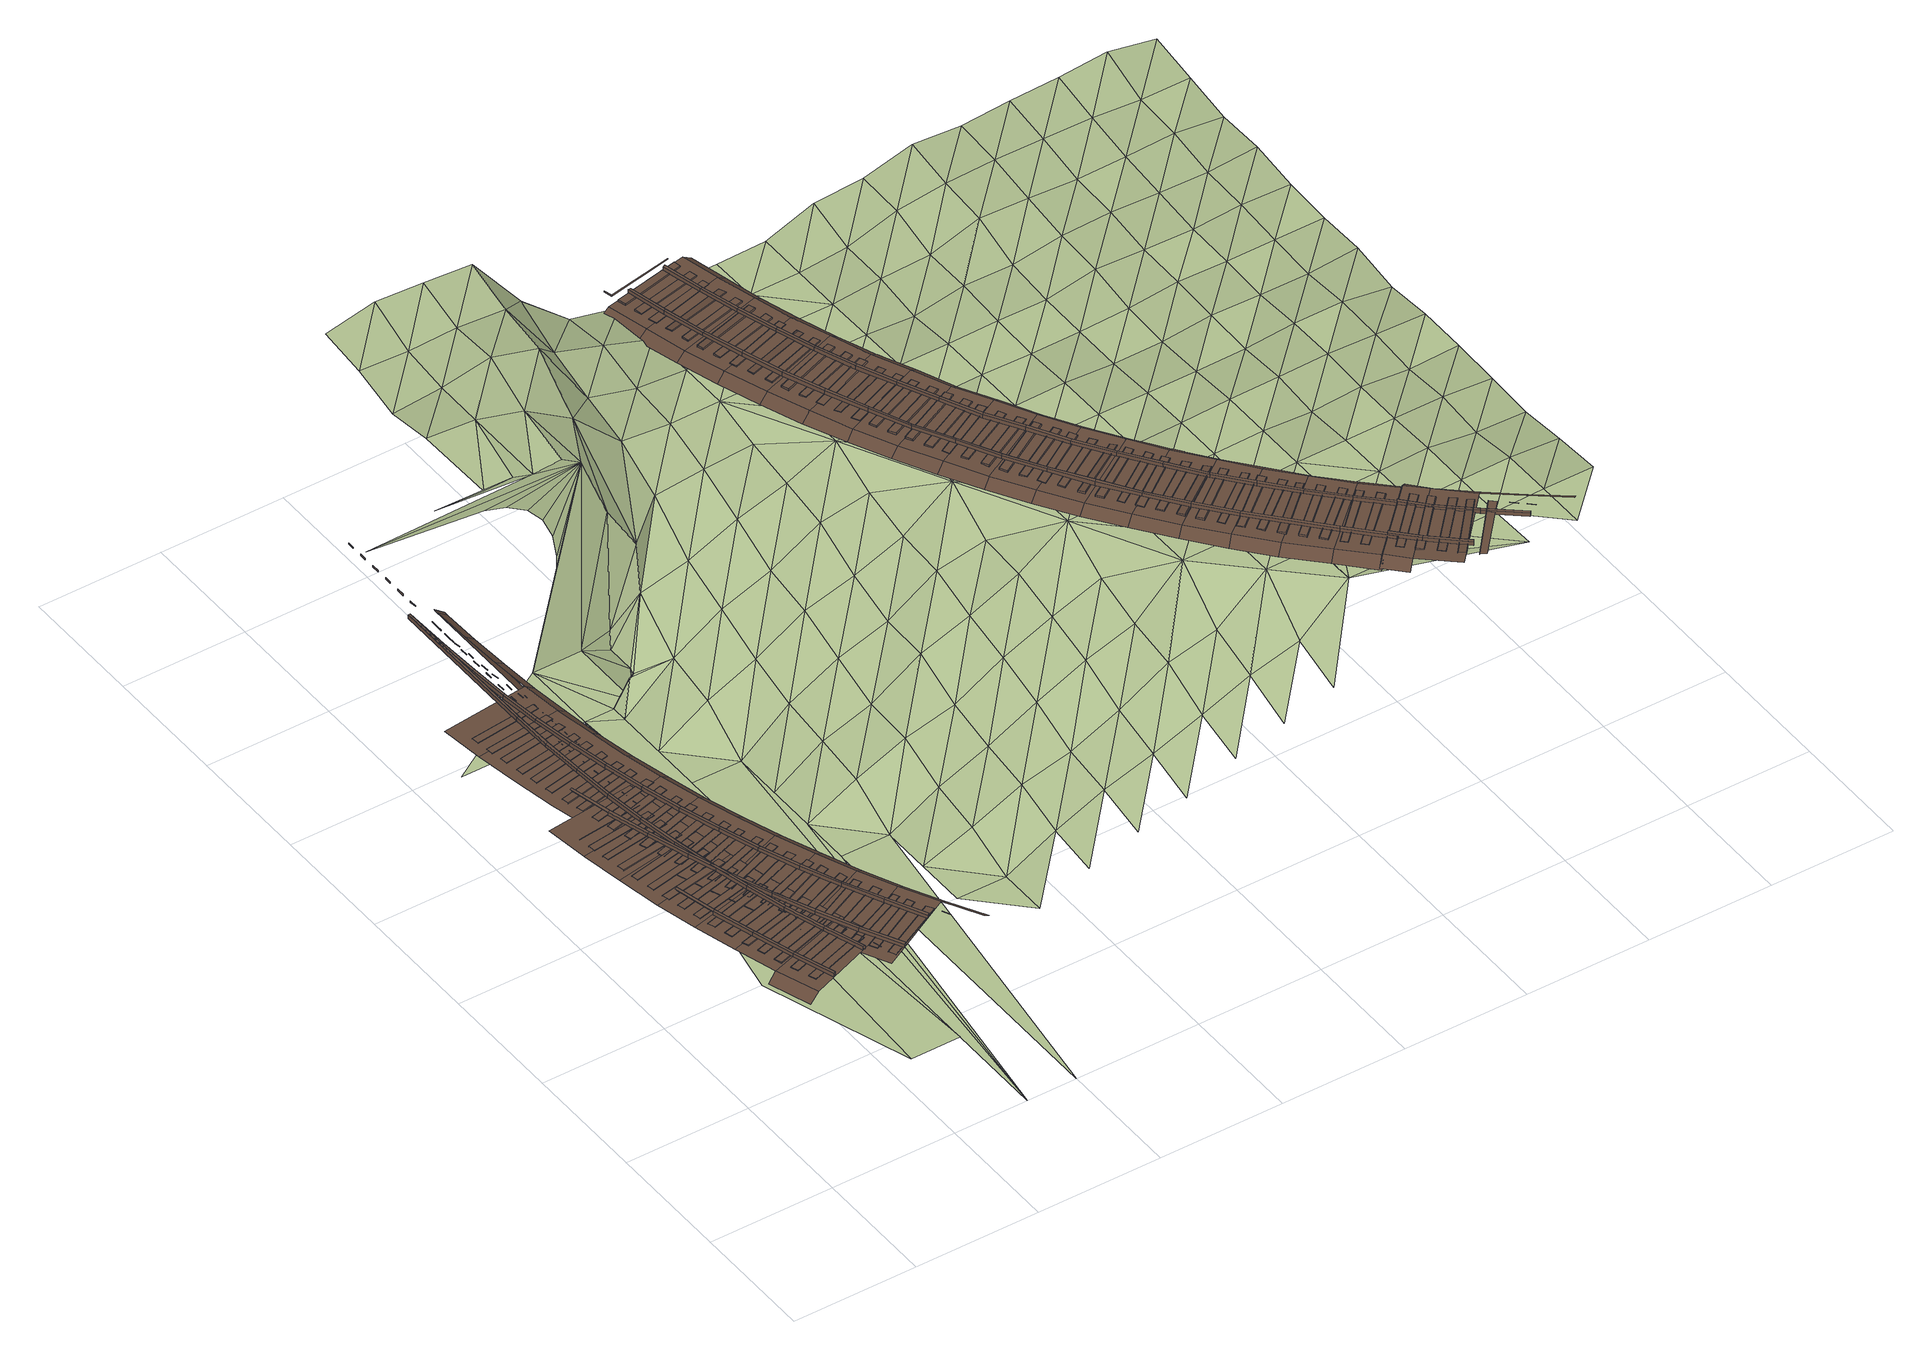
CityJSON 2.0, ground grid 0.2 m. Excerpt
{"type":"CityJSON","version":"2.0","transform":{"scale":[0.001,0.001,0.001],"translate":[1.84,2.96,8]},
"CityObjects":{
"railway1":{"type":"Railway","attributes":{"function":"1855"},"geometry":[{"type":"MultiSurface","lod":"3","boundaries":[[[0,1,2,3]],[[4,5,6,7]],[[8,9,10,11]],[[12,13,14,15]],[[16,17,18,19]],[[20,21,22,23]],[[24,25,26,27]],[[28,29,30,31]],[[32,33,29,28]],[[31,30,34,35]],[[36,28,31,37]],[[38,32,28,36]],[[37,31,35,39]],[[40,36,37,41]],[[42,38,36,40]],[[43,44,32,38]],[[41,37,39,45]],[[46,43,38,42]],[[47,48,49,50]],[[50,49,51,52]],[[53,8,11,54]],[[10,55,54,11]],[[56,57,0,58]],[[9,59,55,10]],[[60,4,7,61]],[[6,62,61,7]],[[5,63,62,6]],[[64,12,15,65]],[[14,66,65,15]],[[67,16,19,68]],[[13,69,66,14]],[[18,70,68,19]],[[71,20,23,72]],[[17,73,70,18]],[[74,75,57,56]],[[22,76,72,23]],[[21,77,76,22]],[[78,79,80,81]],[[82,83,81,80]],[[58,0,3,84]],[[85,86,83,82]],[[87,24,27,88]],[[26,89,88,27]],[[25,90,89,26]],[[91,92,93,94]],[[94,93,95,96]],[[97,98,96,95]],[[52,51,99,100]],[[101,102,75,74]],[[103,104,105,106]],[[106,105,107,108]],[[109,110,108,107]],[[111,112,113,114]],[[114,113,115,116]],[[117,118,116,115]],[[119,120,121,122]],[[122,121,123,124]],[[125,126,102,101]],[[127,128,124,123]],[[129,130,131,132]],[[132,131,133,134]],[[135,136,134,133]],[[100,99,137,138]],[[139,140,141,142]],[[142,141,143,144]],[[145,146,144,143]],[[147,148,149,150]],[[151,152,153,154]],[[155,156,157,158]],[[159,160,126,125]],[[161,162,163,164]],[[165,166,167,168]],[[169,170,171,172]],[[168,167,173,174]],[[175,176,177,178]],[[179,180,174,173]],[[181,182,183,184]],[[185,186,187,188]],[[188,187,189,190]],[[191,192,193,194]],[[195,196,190,189]],[[197,198,199,200]],[[201,202,203,204]],[[205,206,160,159]],[[207,208,209,210]],[[211,212,213,214]],[[215,216,217,218]],[[219,220,216,215]],[[218,217,221,222]],[[223,215,218,224]],[[225,219,215,223]],[[226,227,228,229]],[[224,218,222,230]],[[231,232,233,234]],[[235,236,232,231]],[[237,223,224,238]],[[239,240,220,219]],[[241,225,223,237]],[[234,233,242,243]],[[238,224,230,244]],[[245,231,234,246]],[[247,239,219,225]],[[248,235,231,245]],[[246,234,243,249]],[[250,251,252,253]],[[254,245,246,255]],[[256,247,225,241]],[[257,248,245,254]],[[258,259,235,248]],[[243,242,260,261]],[[255,246,249,262]],[[263,264,240,239]],[[249,243,261,265]],[[266,258,248,257]],[[267,268,269,270]],[[262,249,265,271]],[[272,273,247,256]],[[263,239,247,273,274,275]],[[261,260,276,277]],[[275,278,264,263]],[[279,280,281,282]],[[265,261,277,283]],[[271,265,283,284]],[[285,274,273,272]],[[59,53,54,55]],[[63,60,61,62]],[[69,64,65,66]],[[73,67,68,70]],[[77,71,72,76]],[[90,87,88,89]],[[86,78,81,83]],[[277,276,286,287]],[[288,289,290,291]],[[92,97,95,93]],[[283,277,287,292]],[[104,109,107,105]],[[293,294,278,275]],[[112,117,115,113]],[[284,283,292,295]],[[296,293,275,274]],[[297,296,274,285]],[[120,127,123,121]],[[130,135,133,131]],[[287,286,298,299]],[[140,145,143,141]],[[292,287,299,300]],[[152,301,302,153]],[[303,147,150,304]],[[149,305,304,150]],[[162,306,307,163]],[[153,302,308,154]],[[148,309,305,149]],[[295,292,300,310]],[[311,155,158,312]],[[313,151,154,308]],[[157,314,312,158]],[[156,315,314,157]],[[163,307,316,164]],[[317,318,294,293]],[[319,169,172,320]],[[321,322,47,50,323,324]],[[325,161,164,316]],[[326,327,322,321]],[[328,329,330,331]],[[171,332,320,172]],[[170,333,332,171]],[[331,330,334,335]],[[166,179,173,167]],[[336,337,335,334]],[[338,175,178,339]],[[340,317,293,296]],[[341,342,343,344]],[[344,343,345,346]],[[347,348,346,345]],[[177,349,339,178]],[[176,350,349,177]],[[351,181,184,352]],[[353,354,355,356]],[[183,357,352,184]],[[358,340,296,297]],[[356,355,359,360]],[[182,361,357,183]],[[186,195,189,187]],[[362,191,194,363]],[[364,365,360,359]],[[366,367,368,369]],[[323,50,52,370]],[[193,371,363,194]],[[369,368,372,373]],[[192,374,371,193]],[[375,376,373,372]],[[377,378,379,380]],[[381,56,58,382]],[[383,197,200,384]],[[199,385,384,200]],[[380,379,386,387]],[[198,388,385,199]],[[389,74,56,381]],[[202,390,391,203]],[[392,393,387,386]],[[382,58,84,394]],[[395,207,210,396]],[[209,397,396,210]],[[398,399,400,401,327,326,402,403]],[[404,405,406,407]],[[208,408,397,209]],[[370,52,100,409]],[[410,101,74,389]],[[407,406,411,412]],[[413,414,412,411]],[[415,211,214,416]],[[417,418,419,420]],[[421,422,423,424]],[[213,425,416,214]],[[424,423,426,427]],[[212,428,425,213]],[[429,430,318,317]],[[431,432,427,426]],[[433,226,229,434]],[[435,429,317,340]],[[228,436,434,229]],[[437,125,101,410]],[[438,439,440,441]],[[227,442,436,228]],[[441,440,443,444]],[[445,446,447,448]],[[449,450,444,443]],[[451,435,340,358]],[[409,100,138,452]],[[453,454,455,456]],[[457,250,253,458]],[[456,455,459,460]],[[252,461,458,253]],[[462,463,460,459]],[[251,464,461,252]],[[465,267,270,466]],[[467,468,469,470]],[[471,159,125,437]],[[269,472,466,270]],[[473,474,475,476]],[[268,477,472,269]],[[476,475,478,479]],[[480,481,479,478]],[[482,483,399,398]],[[484,279,282,485]],[[486,487,488,489]],[[281,490,485,282]],[[452,138,491,492]],[[280,493,490,281]],[[494,495,430,429]],[[496,497,498,499]],[[500,501,497,496]],[[502,494,429,435]],[[499,498,503,504]],[[505,496,499,506]],[[507,508,509,510]],[[511,205,159,471]],[[512,500,496,505]],[[513,502,435,451]],[[506,499,504,514]],[[515,516,510,509]],[[517,518,519,520]],[[521,505,506,522]],[[523,524,501,500]],[[504,503,525,526]],[[527,512,505,521]],[[528,529,516,515]],[[522,506,514,530]],[[531,523,500,512]],[[514,504,526,532]],[[533,531,512,527]],[[530,514,532,534]],[[535,536,537,538]],[[539,540,524,523]],[[526,525,541,542]],[[543,539,523,531]],[[532,526,542,544]],[[545,543,531,533]],[[534,532,544,546]],[[547,548,205,511]],[[549,550,540,539]],[[551,552,553,554]],[[555,549,539,543]],[[542,541,556,557]],[[558,555,543,545]],[[301,313,308,302]],[[315,311,312,314]],[[309,303,304,305]],[[306,325,316,307]],[[544,542,557,559]],[[333,319,320,332]],[[546,544,559,560]],[[329,336,334,330]],[[342,347,345,343]],[[350,338,339,349]],[[354,364,359,355]],[[361,351,352,357]],[[561,562,563,564]],[[565,566,550,549]],[[374,362,363,371]],[[367,375,372,368]],[[567,565,549,555]],[[568,569,548,547]],[[378,392,386,379]],[[388,383,384,385]],[[557,556,570,571]],[[572,567,555,558]],[[408,395,396,397]],[[559,557,571,573]],[[574,575,576,577]],[[405,413,411,406]],[[560,559,573,578]],[[428,415,416,425]],[[422,431,426,423]],[[442,433,434,436]],[[579,580,566,565]],[[439,449,443,440]],[[581,579,565,567]],[[582,583,584,585]],[[454,462,459,455]],[[464,457,458,461]],[[586,581,567,572]],[[587,588,495,494]],[[589,590,569,568]],[[591,587,494,502]],[[477,465,466,472]],[[592,321,324,593]],[[474,480,478,475]],[[594,326,321,592]],[[595,591,502,513]],[[593,324,323,596]],[[597,598,599,600]],[[493,484,485,490]],[[601,402,326,594]],[[602,603,604,605]],[[596,323,370,606]],[[607,608,580,579]],[[609,607,579,581]],[[529,507,510,516]],[[610,611,612,613]],[[614,403,402,601]],[[615,609,581,586]],[[616,617,618,619]],[[606,370,409,620]],[[621,622,623,624]],[[625,626,627,628]],[[629,398,403,614]],[[620,409,452,630]],[[631,632,633,634]],[[635,636,637,638]],[[587,588,608,607]],[[591,587,607,609]],[[639,482,398,629]],[[640,641,642,643]],[[644,645,646,647]],[[595,591,609,615]],[[630,452,492,648]],[[649,650,651,652]],[[653,654,655,656]],[[657,658,482,639]],[[659,660,661,662]],[[663,664,590,589]],[[648,492,665,666]],[[667,668,669,670]],[[668,671,672,669]],[[673,674,658,657]],[[675,676,674,673]]]}]},
"terrain1":{"type":"TINRelief","geometry":[{"type":"CompositeSurface","lod":"3","boundaries":[[[677,678,679]],[[677,679,680]],[[681,682,683]],[[684,682,685]],[[686,680,684]],[[687,688,677]],[[689,690,691]],[[692,693,694]],[[677,680,686]],[[681,685,682]],[[695,683,696]],[[691,697,689]],[[692,697,693]],[[698,694,699]],[[700,701,698]],[[699,694,693]],[[700,698,699]],[[686,684,702]],[[703,704,701]],[[705,691,690]],[[697,699,693]],[[685,702,684]],[[687,677,706]],[[706,677,686]],[[695,681,683]],[[700,703,701]],[[707,708,704]],[[709,691,705]],[[685,681,710]],[[706,686,711]],[[712,687,706]],[[713,686,702]],[[699,697,714]],[[715,702,685]],[[707,704,703]],[[716,717,718]],[[719,710,681]],[[720,691,709]],[[721,706,711]],[[695,722,681]],[[706,721,712]],[[723,700,699]],[[716,718,724]],[[687,691,725]],[[713,702,715]],[[713,711,686]],[[712,726,687]],[[714,697,727]],[[697,691,727]],[[728,691,720]],[[729,712,721]],[[719,681,722]],[[730,691,728]],[[731,685,710]],[[691,687,726]],[[725,691,730]],[[711,713,721]],[[712,729,726]],[[723,699,714]],[[732,695,717]],[[726,729,733]],[[734,703,700]],[[735,717,716]],[[736,729,721]],[[726,733,737]],[[726,737,738]],[[691,714,727]],[[736,733,729]],[[731,710,719]],[[726,738,691]],[[736,737,733]],[[739,715,685]],[[738,737,740]],[[721,713,736]],[[732,717,735]],[[734,700,723]],[[741,722,695]],[[742,707,703]],[[737,736,740]],[[743,716,724]],[[739,685,731]],[[738,744,691]],[[745,713,715]],[[741,695,732]],[[714,691,744]],[[734,742,703]],[[746,719,722]],[[744,738,740]],[[747,735,716]],[[748,723,714]],[[745,715,739]],[[749,736,713]],[[741,746,722]],[[750,731,719]],[[747,716,743]],[[748,714,744]],[[751,732,735]],[[752,734,723]],[[740,736,753]],[[749,713,745]],[[750,719,746]],[[754,739,731]],[[751,735,747]],[[752,723,748]],[[755,741,732]],[[756,742,734]],[[757,744,740]],[[749,753,736]],[[758,743,759]],[[754,731,750]],[[760,745,739]],[[755,732,751]],[[756,734,752]],[[757,740,753]],[[761,746,741]],[[762,748,744]],[[763,747,743]],[[760,739,754]],[[764,749,745]],[[761,741,755]],[[765,750,746]],[[762,744,757]],[[758,763,743]],[[752,748,766]],[[767,751,747]],[[764,745,760]],[[768,753,749]],[[761,765,746]],[[769,754,750]],[[766,748,762]],[[767,747,763]],[[770,756,752]],[[771,755,751]],[[768,749,764]],[[772,757,753]],[[773,758,774]],[[769,750,765]],[[775,760,754]],[[770,752,766]],[[771,751,767]],[[776,761,755]],[[768,772,753]],[[777,762,757]],[[778,763,758]],[[775,754,769]],[[779,764,760]],[[776,755,771]],[[780,765,761]],[[777,757,772]],[[773,778,758]],[[781,766,762]],[[782,767,763]],[[779,760,775]],[[783,768,764]],[[780,761,776]],[[784,769,765]],[[781,762,777]],[[782,763,778]],[[785,770,766]],[[786,771,767]],[[783,764,779]],[[787,772,768]],[[788,773,789]],[[780,784,765]],[[790,775,769]],[[785,766,781]],[[782,786,767]],[[770,785,791]],[[792,776,771]],[[787,768,783]],[[793,777,772]],[[794,778,773]],[[790,769,784]],[[795,779,775]],[[792,771,786]],[[796,780,776]],[[787,793,772]],[[788,794,773]],[[797,781,777]],[[795,783,779]],[[798,782,778]],[[795,775,790]],[[796,776,792]],[[799,784,780]],[[795,787,783]],[[797,777,793]],[[798,778,794]],[[800,785,781]],[[801,786,782]],[[788,802,803]],[[799,790,784]],[[796,799,780]],[[800,781,797]],[[801,782,798]],[[804,787,795]],[[799,795,790]],[[805,792,786]],[[806,794,788]],[[807,793,787]],[[808,787,804]],[[805,796,792]],[[801,805,786]],[[806,788,803]],[[809,795,799]],[[807,787,808]],[[810,798,794]],[[799,796,805]],[[811,804,795]],[[812,797,793]],[[811,795,809]],[[810,801,798]],[[806,810,794]],[[807,812,793]],[[813,808,804]],[[814,800,797]],[[815,799,805]],[[816,803,817]],[[805,801,810]],[[804,811,813]],[[818,809,799]],[[819,799,815]],[[814,797,812]],[[820,806,803]],[[821,807,808]],[[822,805,810]],[[819,818,799]],[[808,813,823]],[[824,811,809]],[[820,810,806]],[[825,815,805]],[[826,805,822]],[[820,803,816]],[[823,821,808]],[[827,812,807]],[[818,824,809]],[[828,813,811]],[[826,825,805]],[[829,819,815]],[[827,814,812]],[[827,807,821]],[[830,822,810]],[[831,810,820]],[[828,811,824]],[[832,816,833]],[[834,823,813]],[[829,815,825]],[[830,826,822]],[[819,835,818]],[[831,830,810]],[[832,820,816]],[[828,834,813]],[[836,814,827]],[[821,823,837]],[[835,819,829]],[[824,818,838]],[[839,825,826]],[[837,827,821]],[[826,830,840]],[[837,823,834]],[[841,831,820]],[[835,838,818]],[[832,842,820]],[[843,828,824]],[[839,826,840]],[[844,829,825]],[[841,820,842]],[[845,830,831]],[[846,836,827]],[[843,824,838]],[[837,847,827]],[[848,834,828]],[[839,844,825]],[[832,841,842]],[[849,835,829]],[[845,831,841]],[[846,827,847]],[[850,840,830]],[[843,848,828]],[[851,837,834]],[[849,829,844]],[[852,838,835]],[[845,850,830]],[[853,839,840]],[[841,832,854]],[[851,834,848]],[[855,847,837]],[[852,835,849]],[[854,832,856]],[[857,843,838]],[[853,840,850]],[[858,844,839]],[[855,837,851]],[[859,846,847]],[[860,845,841]],[[852,857,838]],[[861,848,843]],[[862,856,832]],[[858,839,853]],[[854,856,863]],[[864,849,844]],[[855,859,847]],[[860,841,854]],[[865,850,845]],[[861,843,857]],[[866,851,848]],[[863,856,867]],[[858,864,844]],[[868,852,849]],[[865,845,860]],[[869,853,850]],[[861,866,848]],[[867,856,870]],[[871,855,851]],[[872,854,863]],[[868,849,864]],[[856,862,870]],[[873,857,852]],[[865,869,850]],[[874,858,853]],[[872,860,854]],[[871,851,866]],[[872,863,867]],[[875,859,855]],[[873,852,868]],[[876,861,857]],[[874,853,869]],[[877,864,858]],[[875,855,871]],[[878,865,860]],[[860,872,879]],[[873,876,857]],[[880,867,870]],[[881,866,861]],[[882,870,862]],[[877,858,874]],[[883,868,864]],[[878,860,879]],[[884,869,865]],[[882,880,870]],[[881,861,876]],[[885,872,867]],[[886,871,866]],[[877,883,864]],[[887,873,868]],[[884,865,878]],[[888,874,869]],[[885,867,880]],[[881,886,866]],[[889,875,871]],[[890,879,872]],[[887,868,883]],[[891,876,873]],[[884,888,869]],[[892,877,874]],[[890,872,885]],[[889,871,886]],[[893,878,879]],[[891,873,887]],[[894,880,882]],[[895,881,876]],[[882,896,897]],[[892,874,888]],[[898,883,877]],[[890,893,879]],[[899,884,878]],[[894,882,897]],[[891,895,876]],[[900,885,880]],[[901,886,881]],[[898,877,892]],[[902,887,883]],[[899,878,893]],[[903,888,884]],[[894,900,880]],[[901,881,895]],[[904,890,885]],[[905,889,886]],[[898,902,883]],[[906,897,896]],[[907,891,887]],[[903,884,899]],[[908,892,888]],[[904,885,900]],[[901,905,886]],[[909,893,890]],[[907,887,902]],[[910,894,897]],[[911,895,891]],[[903,908,888]],[[912,898,892]],[[909,890,904]],[[913,899,893]],[[910,897,906]],[[907,911,891]],[[914,900,894]],[[915,901,895]],[[912,892,908]],[[916,902,898]],[[909,913,893]],[[917,903,899]],[[914,894,910]],[[911,915,895]],[[918,904,900]],[[919,905,901]],[[916,898,912]],[[920,907,902]],[[917,899,913]],[[921,908,903]],[[914,918,900]],[[919,901,915]],[[922,909,904]],[[916,920,902]],[[911,907,923]],[[921,903,917]],[[924,912,908]],[[922,904,918]],[[925,913,909]],[[923,907,920]],[[926,915,911]],[[921,924,908]],[[927,916,912]],[[925,909,922]],[[928,917,913]],[[923,926,911]],[[929,919,915]],[[927,912,924]],[[930,920,916]],[[925,928,913]],[[931,921,917]],[[929,915,926]],[[930,916,927]],[[932,923,920]],[[931,917,928]],[[933,924,921]],[[930,932,920]],[[934,926,923]],[[933,921,931]],[[935,927,924]],[[934,923,932]],[[936,929,926]],[[933,935,924]],[[937,930,927]],[[934,936,926]],[[937,927,935]],[[938,932,930]],[[938,930,937]],[[939,934,932]],[[938,939,932]],[[940,936,934]],[[940,934,939]]]}]},
"railway2":{"type":"Railway","attributes":{"function":"1855"},"geometry":[{"type":"MultiSurface","lod":"3","boundaries":[[[941,942,943,944]],[[945,946,947,948]],[[949,950,951,952]],[[953,954,955,956]],[[957,958,959,960]],[[961,962,963,964]]]}]},
"railway3":{"type":"Railway","attributes":{"function":"1855"},"geometry":[{"type":"MultiSurface","lod":"3","boundaries":[[[965,966,967,968]],[[969,970,966,965]],[[968,967,971,972]],[[973,974,970,969]],[[972,971,975,976]],[[977,978,974,973]],[[979,980,978,977]],[[981,982,983,984]],[[985,986,987,988]],[[989,990,991,992]],[[993,994,995,996]],[[997,998,980,979]],[[999,1000,1001,1002]],[[1003,1004,1005,1006]],[[1007,1008,1009,1010]],[[1011,1012,1013,1014]],[[1015,1016,1017,1018]],[[1019,1020,1021,1022]],[[1023,1024,1025,1026]],[[1027,1028,1029,1030]],[[1031,1032,1033,1034]],[[1035,1036,1037,1038]],[[1039,1040,1041,1042]],[[1043,1044,1045,1046]],[[1047,1048,998,997]],[[1049,1050,1051,1052]],[[1053,1054,1055,1056]],[[1057,1058,1054,1053]],[[1059,1060,1061,1062]],[[1056,1055,1063,1064]],[[1054,1065,1066,1055]],[[1058,1067,1065,1054]],[[1068,1069,1058,1057]],[[1055,1066,1070,1063]],[[1065,1071,1072,1066]],[[1073,1074,1075,1076]],[[1067,1077,1071,1065]],[[1069,1078,1067,1058]],[[1066,1072,1079,1070]],[[1064,1063,1080,1081]],[[1078,1082,1077,1067]],[[1063,1070,1083,1080]],[[1084,1085,1086,1087]],[[1088,1089,1069,1068]],[[1090,1091,1048,1047]],[[1070,1079,1092,1083]],[[1089,1093,1078,1069]],[[1093,1094,1082,1078]],[[1095,1096,1097,1098]],[[1099,1100,1089,1088]],[[1100,1101,1093,1089]],[[1102,1103,1104,1105]],[[1101,1106,1094,1093]],[[1107,1108,1109,1110]],[[1111,1112,1100,1099]],[[1113,1114,1091,1090]],[[1112,1115,1101,1100]],[[1115,1116,1106,1101]],[[1117,1118,1119,1120]],[[1121,981,984,1122]],[[1122,984,983,1123]],[[986,1124,1125,987]],[[982,1126,1123,983]],[[966,1127,1128,967]],[[1129,988,987,1125]],[[1130,985,988,1129]],[[990,1131,1132,991]],[[970,1133,1127,966]],[[994,1134,1135,995]],[[1136,992,991,1132]],[[1137,989,992,1136]],[[1138,996,995,1135]],[[1139,993,996,1138]],[[1000,1140,1141,1001]],[[1142,1003,1006,1143]],[[1143,1006,1005,1144]],[[1145,1002,1001,1141]],[[1004,1146,1144,1005]],[[1147,999,1002,1145]],[[1148,1149,1150,1151]],[[1152,1007,1010,1153]],[[967,1128,1154,971]],[[1153,1010,1009,1155]],[[1008,1156,1155,1009]],[[1012,1157,1158,1013]],[[1159,1160,1112,1111]],[[1161,1014,1013,1158]],[[1162,1011,1014,1161]],[[974,1163,1133,970]],[[1016,1164,1165,1017]],[[1166,1018,1017,1165]],[[1167,1015,1018,1166]],[[1168,1019,1022,1169]],[[1169,1022,1021,1170]],[[1020,1171,1170,1021]],[[1160,1172,1115,1112]],[[1173,1023,1026,1174]],[[1174,1026,1025,1175]],[[1028,1176,1177,1029]],[[1172,1178,1116,1115]],[[1024,1179,1175,1025]],[[1180,1030,1029,1177]],[[971,1154,1181,975]],[[1182,1027,1030,1180]],[[1183,1184,1185,1186]],[[1187,1035,1038,1188]],[[978,1189,1163,974]],[[1032,1190,1191,1033]],[[1188,1038,1037,1192]],[[1193,1034,1033,1191]],[[1194,1031,1034,1193]],[[1036,1195,1192,1037]],[[1196,1039,1042,1197]],[[1197,1042,1041,1198]],[[1044,1199,1200,1045]],[[1201,1202,1114,1113]],[[1040,1203,1198,1041]],[[1204,1049,1052,1205]],[[1205,1052,1051,1206]],[[1050,1207,1206,1051]],[[980,1208,1189,978]],[[1209,1210,1211,1212]],[[1213,1059,1062,1214]],[[1215,1216,1160,1159]],[[1214,1062,1061,1217]],[[1060,1218,1217,1061]],[[1216,1219,1172,1160]],[[1220,1073,1076,1221]],[[1219,1222,1178,1172]],[[1221,1076,1075,1223]],[[1224,1225,1226,1227]],[[1074,1228,1223,1075]],[[1229,1084,1087,1230]],[[998,1231,1208,980]],[[1230,1087,1086,1232]],[[1085,1233,1232,1086]],[[1234,1095,1098,1235]],[[1235,1098,1097,1236]],[[1237,1238,1239,1240]],[[1096,1241,1236,1097]],[[1242,1243,1244,1245]],[[1245,1244,1246,1247]],[[1248,1249,1202,1201]],[[1247,1246,1250,1251]],[[1252,1102,1105,1253]],[[1243,1254,1255,1244]],[[1244,1255,1256,1246]],[[1257,1258,1216,1215]],[[1259,1260,1243,1242]],[[1253,1105,1104,1261]],[[1246,1256,1262,1250]],[[1254,1263,1264,1255]],[[1103,1265,1261,1104]],[[1258,1266,1219,1216]],[[1255,1264,1267,1256]],[[1260,1268,1254,1243]],[[1048,1269,1231,998]],[[1256,1267,1270,1262]],[[1251,1250,1271,1272]],[[1266,1273,1222,1219]],[[1268,1274,1263,1254]],[[1275,1276,1277,1278]],[[1279,1107,1110,1280]],[[1250,1262,1281,1271]],[[1282,1283,1260,1259]],[[1280,1110,1109,1284]],[[1262,1270,1285,1281]],[[1283,1286,1268,1260]],[[1108,1287,1284,1109]],[[1286,1288,1274,1268]],[[1289,1117,1120,1290]],[[1290,1120,1119,1291]],[[1292,1293,1294,1295]],[[1118,1296,1291,1119]],[[1297,1298,1283,1282]],[[1298,1299,1286,1283]],[[1299,1300,1288,1286]],[[1091,1301,1269,1048]],[[1302,1148,1151,1303]],[[1304,1305,1258,1257]],[[1126,1121,1122,1123]],[[1124,1130,1129,1125]],[[1303,1151,1150,1306]],[[1134,1139,1138,1135]],[[1131,1137,1136,1132]],[[1146,1142,1143,1144]],[[1149,1307,1306,1150]],[[1140,1147,1145,1141]],[[1305,1308,1266,1258]],[[1156,1152,1153,1155]],[[1157,1162,1161,1158]],[[1309,1310,1311,1312]],[[1164,1167,1166,1165]],[[1313,1314,1298,1297]],[[1308,1315,1273,1266]],[[1171,1168,1169,1170]],[[1316,1317,1249,1248]],[[1318,1183,1186,1319]],[[1319,1186,1185,1320]],[[1179,1173,1174,1175]],[[1314,1321,1299,1298]],[[1176,1182,1180,1177]],[[1184,1322,1320,1185]],[[1321,1323,1300,1299]],[[1195,1187,1188,1192]],[[1190,1194,1193,1191]],[[1203,1196,1197,1198]],[[1324,1209,1212,1325]],[[1325,1212,1211,1326]],[[1327,1328,1329,1330]],[[1207,1204,1205,1206]],[[1114,1331,1301,1091]],[[1210,1332,1326,1211]],[[1333,1334,1314,1313]],[[1334,1335,1321,1314]],[[1218,1213,1214,1217]],[[1336,1224,1227,1337]],[[1335,1338,1323,1321]],[[1228,1220,1221,1223]],[[1337,1227,1226,1339]],[[1340,1341,1305,1304]],[[1225,1342,1339,1226]],[[1343,1344,1345,1346]],[[1341,1347,1308,1305]],[[1233,1229,1230,1232]],[[1347,1348,1315,1308]],[[1127,1349,1350,1128]],[[1133,1351,1349,1127]],[[1352,1237,1240,1353]],[[1353,1240,1239,1354]],[[1128,1350,1355,1154]],[[1241,1234,1235,1236]],[[1163,1356,1351,1133]],[[1357,1358,1334,1333]],[[1238,1359,1354,1239]],[[1316,1360,1361,1317]],[[1358,1362,1335,1334]],[[1154,1355,1363,1181]],[[1364,1365,1366,1367]],[[1202,1368,1331,1114]],[[1189,1369,1356,1163]],[[1265,1252,1253,1261]],[[1362,1370,1338,1335]],[[1371,1275,1278,1372]],[[1372,1278,1277,1373]],[[1276,1374,1373,1277]],[[1287,1279,1280,1284]],[[1208,1375,1369,1189]],[[1376,1292,1295,1377]],[[1378,1379,1380,1381]],[[1377,1295,1294,1382]],[[1383,1384,1341,1340]],[[1296,1289,1290,1291]],[[1293,1385,1382,1294]],[[1386,1387,1358,1357]],[[1384,1388,1347,1341]],[[1387,1389,1362,1358]],[[1388,1390,1348,1347]],[[1231,1391,1375,1208]],[[1389,1392,1370,1362]],[[1393,1309,1312,1394]],[[1307,1302,1303,1306]],[[1394,1312,1311,1395]],[[1396,1397,1398,1399]],[[1249,1400,1368,1202]],[[1310,1401,1395,1311]],[[1322,1318,1319,1320]],[[1360,1402,1403,1361]],[[1269,1404,1391,1231]],[[1405,1327,1330,1406]],[[1406,1330,1329,1407]],[[1332,1324,1325,1326]],[[1408,1409,1387,1386]],[[1328,1410,1407,1329]],[[1411,1412,1413,1414]],[[1409,1415,1389,1387]],[[1415,1416,1392,1389]],[[1417,1343,1346,1418]],[[1342,1336,1337,1339]],[[1418,1346,1345,1419]],[[1301,1420,1404,1269]],[[1344,1421,1419,1345]],[[1317,1422,1400,1249]],[[1423,1424,1425,1426]],[[1359,1352,1353,1354]],[[1427,1364,1367,1428]],[[1428,1367,1366,1429]],[[1365,1430,1429,1366]],[[1431,1432,1384,1383]],[[1433,1434,1409,1408]],[[1374,1371,1372,1373]],[[1434,1435,1415,1409]],[[1432,1436,1388,1384]],[[1435,1437,1416,1415]],[[1436,1438,1390,1388]],[[1439,1378,1381,1440]],[[1441,1442,1443,1444]],[[1403,1402,1445,1446]],[[1331,1447,1420,1301]],[[1440,1381,1380,1448]],[[1449,1422,1317,1361]],[[1385,1376,1377,1382]],[[1379,1450,1448,1380]],[[1451,1396,1399,1452]],[[1453,1454,1455,1456]],[[1452,1399,1398,1457]],[[1401,1393,1394,1395]],[[1397,1458,1457,1398]],[[1459,1460,1434,1433]],[[1368,1461,1447,1331]],[[1460,1462,1435,1434]],[[1463,1411,1414,1464]],[[1462,1465,1437,1435]],[[1410,1405,1406,1407]],[[1464,1414,1413,1466]],[[1467,1468,1469,1470]],[[1471,1472,1473,1474]],[[1412,1475,1466,1413]],[[1421,1417,1418,1419]],[[1476,1423,1426,1477]],[[1477,1426,1425,1478]],[[1400,1479,1461,1368]],[[1424,1480,1478,1425]],[[1361,1403,1481,1449]],[[1482,1483,1432,1431]],[[1430,1427,1428,1429]],[[1483,1484,1436,1432]],[[1485,1486,1460,1459]],[[1484,1487,1438,1436]],[[1486,1488,1462,1460]],[[1489,1441,1444,1490]],[[1488,1491,1465,1462]],[[1492,1493,1494,1495]],[[1490,1444,1443,1496]],[[1442,1497,1496,1443]],[[1450,1439,1440,1448]],[[1498,1453,1456,1499]],[[1499,1456,1455,1500]],[[1501,1502,1503,1504]],[[1422,1505,1479,1400]],[[1454,1506,1500,1455]],[[1458,1451,1452,1457]],[[1507,1508,1509,1510]],[[1508,1511,1512,1509]],[[1511,1513,1514,1512]],[[1515,1471,1474,1516]],[[1517,1518,1486,1485]],[[1481,1403,1446,1519]],[[1475,1463,1464,1466]],[[1518,1520,1488,1486]],[[1516,1474,1473,1521]],[[1520,1522,1491,1488]],[[1472,1523,1521,1473]],[[1524,1525,1526,1527]],[[1528,1529,1470,1469]],[[1480,1476,1477,1478]],[[1449,1530,1505,1422]],[[1531,1519,1446,1445]],[[1532,1492,1495,1533]],[[1534,1535,1508,1507]],[[1468,1536,1528,1469]],[[1533,1495,1494,1537]],[[1535,1538,1511,1508]],[[1539,1534,1507,1513]],[[1497,1489,1490,1496]],[[1493,1540,1537,1494]],[[1538,1539,1513,1511]],[[1541,1542,1518,1517]],[[1542,1543,1520,1518]],[[1544,1501,1504,1545]],[[1543,1546,1522,1520]],[[1545,1504,1503,1547]],[[1506,1498,1499,1500]],[[1502,1548,1547,1503]],[[1449,1481,1549,1530]],[[1550,1524,1527,1551]],[[1523,1515,1516,1521]],[[1552,1553,1536,1468]],[[1551,1527,1526,1554]],[[1555,1556,1557,1558]],[[1525,1559,1554,1526]],[[1556,1560,1561,1557]],[[1560,1562,1563,1561]],[[1564,1565,1566,1567]],[[1567,1566,1568,1569]],[[1570,1571,1569,1568]],[[1540,1532,1533,1537]],[[1549,1481,1519,1531]],[[1572,1573,1574,1575]],[[1575,1574,1576,1577]],[[1578,1579,1556,1555]],[[1548,1544,1545,1547]],[[1579,1580,1560,1556]],[[1581,1578,1555,1562]],[[1580,1581,1562,1560]],[[1536,1582,1529,1528]],[[1559,1550,1551,1554]],[[1571,1564,1567,1569]],[[1583,1584,1579,1578]],[[1584,1585,1580,1579]],[[1586,1583,1578,1581]],[[1553,1587,1582,1536]],[[1585,1586,1581,1580]],[[1588,1572,1575,1577]],[[1589,1590,1591,1592]],[[1593,1594,1587,1553]],[[1595,1596,1597,1598]],[[1599,1600,1594,1593]]]}]}
},
"vertices":[
[184,402,12],[169,397,0],[192,330,0],[208,335,12],[196,423,12],[200,411,12],[200,411,13],[196,423,13],[180,476,12],[184,466,12],[184,466,13],[180,476,13],[188,451,12],[192,440,12],[192,440,13],[188,451,13],[172,506,12],[176,494,12],[176,494,13],[172,506,13],[205,397,12],[209,385,12],[209,385,13],[205,397,13],[215,369,12],[219,357,12],[219,357,13],[215,369,13],[199,479,19],[199,479,13],[219,413,13],[219,413,19],[180,545,19],[180,545,13],[241,347,13],[241,347,19],[203,480,19],[223,414,19],[184,547,19],[245,349,19],[203,480,13],[223,414,13],[184,547,13],[168,615,19],[164,613,19],[245,349,13],[168,615,13],[184,652,12],[169,647,0],[192,580,0],[208,585,12],[217,512,0],[233,519,12],[285,504,12],[285,504,13],[288,494,13],[302,508,12],[164,470,12],[321,447,12],[288,494,12],[301,454,12],[301,454,13],[304,443,13],[304,443,12],[292,483,12],[292,483,13],[296,471,13],[277,534,12],[277,534,13],[296,471,12],[281,522,13],[308,432,12],[308,432,13],[281,522,12],[285,573,12],[146,538,12],[312,419,13],[312,419,12],[269,563,12],[164,535,12],[164,535,13],[269,563,13],[168,523,13],[273,551,13],[342,385,12],[168,523,12],[273,551,12],[317,403,12],[317,403,13],[321,391,13],[321,391,12],[161,549,12],[267,573,12],[267,573,13],[161,549,13],[264,585,13],[159,561,13],[264,585,12],[159,561,12],[245,448,0],[261,454,12],[271,636,12],[130,605,12],[155,577,12],[260,603,12],[260,603,13],[155,577,13],[257,613,13],[152,589,13],[257,613,12],[152,589,12],[149,605,12],[255,625,12],[255,625,13],[149,605,13],[252,637,13],[146,617,13],[252,637,12],[146,617,12],[143,633,12],[249,655,12],[249,655,13],[143,633,13],[247,666,13],[141,645,13],[259,701,12],[117,676,12],[247,666,12],[141,645,12],[137,663,12],[243,684,12],[243,684,13],[137,663,13],[241,696,13],[135,674,13],[241,696,12],[135,674,12],[276,383,0],[290,390,12],[133,690,12],[239,706,12],[239,706,13],[133,690,13],[237,718,13],[131,702,13],[237,718,12],[131,702,12],[181,722,12],[185,710,12],[185,710,13],[181,722,13],[191,694,12],[193,682,12],[193,682,13],[191,694,13],[199,665,12],[203,655,12],[203,655,13],[199,665,13],[248,765,12],[106,745,12],[175,749,12],[177,738,12],[177,738,13],[175,749,13],[128,720,12],[235,736,12],[235,736,13],[128,720,13],[208,640,12],[212,629,12],[212,629,13],[208,640,13],[233,748,13],[126,730,13],[217,612,12],[221,601,12],[221,601,13],[217,612,13],[233,748,12],[126,730,12],[227,585,12],[231,575,12],[231,575,13],[227,585,13],[124,746,12],[231,760,12],[231,760,13],[124,746,13],[229,772,13],[122,758,13],[237,557,12],[241,547,12],[241,547,13],[237,557,13],[229,772,12],[122,758,12],[248,531,12],[252,520,12],[252,520,13],[248,531,13],[120,776,12],[227,789,12],[227,789,13],[120,776,13],[240,831,12],[97,815,12],[259,504,12],[263,494,12],[263,494,13],[259,504,13],[269,478,12],[275,467,12],[275,467,13],[269,478,13],[264,498,19],[264,498,13],[284,434,13],[284,434,19],[247,563,19],[247,563,13],[305,371,13],[305,371,19],[268,499,19],[288,435,19],[251,564,19],[281,452,12],[285,442,12],[285,442,13],[281,452,13],[309,371,19],[199,729,19],[199,729,13],[219,663,13],[219,663,19],[180,795,19],[180,795,13],[268,499,13],[288,435,13],[232,628,19],[232,628,13],[251,564,13],[241,597,13],[241,597,19],[309,371,13],[203,730,19],[223,664,19],[236,629,19],[184,797,19],[245,599,19],[293,426,12],[298,415,12],[298,415,13],[293,426,13],[203,730,13],[223,664,13],[236,629,13],[184,797,13],[168,865,19],[164,863,19],[267,532,13],[267,532,19],[245,599,13],[219,694,19],[219,694,13],[269,534,19],[168,865,13],[305,399,12],[310,389,12],[310,389,13],[305,399,13],[269,534,13],[223,694,13],[223,694,19],[212,760,19],[208,760,19],[293,468,13],[293,468,19],[208,760,13],[318,375,12],[324,363,12],[324,363,13],[318,375,13],[297,471,19],[297,471,13],[212,760,13],[322,406,13],[322,406,19],[330,363,12],[326,375,12],[326,375,13],[330,363,13],[326,407,19],[200,826,19],[200,826,13],[326,407,13],[204,827,19],[204,827,13],[354,343,13],[354,343,19],[358,346,19],[297,714,12],[297,714,13],[285,754,12],[285,754,13],[289,742,13],[281,766,12],[281,766,13],[293,726,13],[289,742,12],[358,346,13],[302,698,12],[302,698,13],[293,726,12],[305,686,13],[305,686,12],[279,777,13],[195,893,19],[195,893,13],[309,674,12],[309,674,13],[302,758,12],[164,720,12],[342,635,12],[321,697,12],[279,777,12],[285,823,12],[146,788,12],[169,766,12],[275,794,12],[275,794,13],[169,766,13],[313,664,13],[313,664,12],[272,806,13],[167,778,13],[272,806,12],[167,778,12],[320,647,12],[320,647,13],[199,893,19],[163,793,12],[269,817,12],[269,817,13],[163,793,13],[265,829,13],[160,805,13],[265,829,12],[160,805,12],[324,636,13],[324,636,12],[328,625,12],[328,625,13],[157,822,12],[261,846,12],[261,846,13],[157,822,13],[332,613,13],[199,893,13],[259,858,13],[154,833,13],[332,613,12],[337,597,12],[337,597,13],[259,858,12],[154,833,12],[150,847,12],[256,869,12],[256,869,13],[150,847,13],[366,573,12],[342,585,13],[253,881,13],[148,859,13],[342,585,12],[253,881,12],[148,859,12],[144,877,12],[249,898,12],[249,898,13],[144,877,13],[317,514,0],[337,451,0],[349,569,12],[349,569,13],[353,557,13],[248,910,13],[142,889,13],[353,557,12],[301,576,0],[225,801,12],[225,801,13],[248,910,12],[142,889,12],[358,390,0],[358,548,12],[358,548,13],[362,536,13],[248,1015,12],[106,995,12],[117,926,12],[130,855,12],[271,886,12],[259,951,12],[139,906,12],[245,927,12],[245,927,13],[139,906,13],[362,536,12],[392,512,12],[286,640,0],[243,939,13],[137,918,13],[243,939,12],[137,918,12],[370,520,12],[370,520,13],[224,813,12],[223,825,12],[223,825,13],[224,813,13],[134,932,12],[240,950,12],[240,950,13],[134,932,13],[374,508,13],[239,962,13],[132,944,13],[374,508,12],[191,960,19],[191,960,13],[239,962,12],[132,944,12],[378,499,12],[378,499,13],[195,960,19],[384,488,13],[273,704,0],[129,963,12],[236,980,12],[236,980,13],[129,963,13],[384,488,12],[233,991,13],[127,975,13],[221,842,12],[220,854,12],[220,854,13],[221,842,13],[233,991,12],[127,975,12],[195,960,13],[419,454,12],[124,990,12],[232,1003,12],[232,1003,13],[124,990,13],[392,472,12],[392,472,13],[229,1015,13],[123,1002,13],[397,460,13],[229,1015,12],[123,1002,12],[397,460,12],[404,444,12],[404,444,13],[219,871,12],[217,883,12],[217,883,13],[219,871,13],[264,768,0],[409,434,13],[121,1019,12],[228,1032,12],[228,1032,13],[121,1019,13],[409,434,12],[227,1043,13],[119,1031,13],[227,1043,12],[119,1031,12],[240,1081,12],[97,1065,12],[414,424,12],[414,424,13],[217,895,12],[216,907,12],[216,907,13],[217,895,13],[419,413,13],[322,327,12],[450,395,12],[419,413,12],[189,1027,19],[189,1027,13],[264,748,19],[264,748,13],[284,684,13],[284,684,19],[247,813,19],[247,813,13],[193,1027,19],[305,621,13],[305,621,19],[268,749,19],[288,685,19],[427,398,12],[332,349,12],[332,349,13],[427,398,13],[256,831,0],[251,814,19],[193,1027,13],[309,621,19],[337,338,13],[434,387,13],[215,924,12],[213,936,12],[213,936,13],[215,924,13],[268,749,13],[288,685,13],[232,878,19],[232,878,13],[329,557,13],[329,557,19],[251,814,13],[337,338,12],[434,387,12],[309,621,13],[236,879,19],[333,560,19],[236,879,13],[333,560,13],[212,948,12],[212,960,12],[212,960,13],[212,948,13],[219,944,19],[219,944,13],[356,496,13],[356,496,19],[223,944,19],[358,498,19],[223,944,13],[358,498,13],[251,897,0],[235,895,12],[208,1010,19],[208,1010,13],[212,978,12],[212,990,12],[212,990,13],[212,978,13],[212,1010,19],[384,436,13],[384,436,19],[212,1010,13],[388,438,19],[388,438,13],[212,1008,12],[212,1020,12],[212,1020,13],[212,1008,13],[200,1075,19],[200,1075,13],[204,1077,19],[247,962,0],[231,960,12],[414,375,13],[414,375,19],[204,1077,13],[418,378,19],[212,1032,12],[212,1043,12],[212,1043,13],[212,1032,13],[418,378,13],[195,1142,19],[195,1142,13],[199,1142,19],[212,1062,12],[212,1073,12],[212,1073,13],[212,1062,13],[199,1142,13],[189,1286,19],[189,1286,13],[245,1028,0],[229,1027,12],[193,1286,19],[317,764,0],[337,701,0],[301,826,0],[193,1286,13],[358,640,0],[212,1091,12],[212,1104,12],[212,1104,13],[212,1091,13],[286,890,0],[224,1062,12],[223,1073,12],[223,1073,13],[224,1062,13],[382,579,0],[191,1210,19],[191,1210,13],[195,1210,19],[221,1085,12],[221,1097,12],[221,1097,13],[221,1085,13],[273,954,0],[195,1210,13],[212,1121,12],[212,1133,12],[212,1133,13],[212,1121,13],[406,520,0],[445,366,12],[439,377,12],[439,377,13],[445,366,13],[219,1115,12],[217,1126,12],[217,1126,13],[219,1115,13],[264,1018,0],[434,460,0],[212,1150,12],[212,1163,12],[212,1163,13],[212,1150,13],[217,1137,12],[216,1150,12],[216,1150,13],[217,1137,13],[256,1081,0],[215,1168,12],[215,1179,12],[215,1179,13],[215,1168,13],[212,1179,12],[212,1192,12],[212,1192,13],[212,1179,13],[463,403,0],[213,1198,12],[212,1208,12],[212,1208,13],[213,1198,13],[212,1210,12],[212,1222,12],[212,1222,13],[212,1210,13],[251,1147,0],[235,1145,12],[212,1221,12],[212,1232,12],[212,1232,13],[212,1221,13],[245,1280,0],[229,1280,12],[481,338,12],[495,346,0],[212,1240,12],[212,1251,12],[212,1251,13],[212,1240,13],[212,1262,12],[212,1262,13],[247,1211,0],[231,1211,12],[245,1282,0],[229,1282,12],
[272,986,0],[160,399,0],[240,160,0],[320,160,0],[400,640,0],[320,0,0],[400,560,0],[320,799,0],[400,799,0],[320,960,0],[272,1110,0],[71,986,0],[0,1110,346],[192,1110,326],[352,1110,335],[112,1110,365],[240,1110,362],[192,1110,362],[479,560,0],[400,0,0],[272,1110,352],[160,1200,407],[240,1200,401],[240,1280,401],[160,1280,394],[320,879,0],[240,1360,410],[160,1360,414],[229,1110,314],[320,986,0],[240,1440,441],[160,1440,423],[264,1110,292],[400,720,0],[346,986,42],[352,986,0],[400,960,69],[320,1200,378],[400,879,51],[559,399,0],[479,480,0],[479,399,0],[479,720,53],[289,1110,263],[352,986,47],[479,640,42],[320,1280,417],[559,319,0],[312,1110,167],[352,1110,0],[320,1110,356],[305,1110,227],[352,992,51],[312,1110,188],[479,799,64],[559,560,45],[352,1040,51],[320,1360,413],[559,480,31],[400,1040,128],[352,1043,83],[352,1049,289],[479,879,86],[400,1049,210],[559,640,76],[320,1440,436],[640,399,42],[400,1200,326],[479,960,118],[559,720,80],[640,480,67],[400,1280,394],[479,1040,148],[559,799,106],[640,560,79],[400,1360,407],[479,1120,207],[559,879,134],[640,640,96],[400,1440,430],[479,1200,247],[720,399,76],[640,319,32],[559,960,148],[640,720,130],[479,1280,268],[720,480,87],[559,1040,183],[640,799,132],[479,1360,292],[720,560,118],[559,1120,215],[640,879,157],[479,1440,327],[720,640,141],[559,1200,239],[800,399,102],[720,319,58],[640,960,194],[720,720,159],[559,1280,246],[800,480,122],[640,1040,207],[720,799,183],[559,1360,266],[800,560,154],[640,1120,220],[720,879,188],[559,1440,256],[800,640,175],[640,1200,240],[880,399,132],[800,319,80],[720,960,208],[502,1506,234],[800,720,195],[640,1280,240],[880,480,167],[720,1040,244],[800,799,199],[640,1360,237],[880,560,180],[800,879,247],[640,1440,237],[880,640,205],[880,319,111],[959,399,164],[720,1120,243],[880,720,250],[959,480,188],[720,1280,240],[720,1200,240],[800,960,246],[959,560,255],[800,1040,244],[720,1360,239],[800,1120,243],[720,1440,237],[880,799,249],[1040,399,186],[959,319,135],[880,960,247],[880,879,247],[1040,480,256],[800,1280,240],[959,640,253],[800,1200,242],[880,1040,244],[959,799,250],[959,720,252],[800,1360,239],[880,1120,244],[959,879,249],[1040,640,253],[1040,560,255],[1120,399,259],[1040,319,160],[880,1200,242],[959,960,247],[800,1440,237],[880,1280,240],[959,1040,246],[1040,799,250],[1040,720,253],[1120,560,256],[1120,480,256],[959,1120,244],[1040,879,250],[1120,640,253],[880,1440,239],[880,1360,239],[959,1200,237],[1040,960,249],[1120,720,253],[959,1280,247],[1040,1040,244],[1120,799,252],[1200,560,256],[959,1360,246],[1200,399,259],[1040,1120,246],[1120,879,249],[959,1440,268],[1200,640,256],[1040,1200,252],[1360,319,263],[1200,480,257],[1120,960,244],[1200,720,255],[1040,1280,250],[1280,480,259],[1120,1040,244],[1200,799,255],[1280,399,260],[1040,1360,272],[1280,560,257],[1120,1120,244],[1200,879,249],[1040,1440,273],[1120,1200,250],[1200,960,244],[1280,720,250],[1280,640,256],[1360,480,260],[1120,1280,276],[1360,399,260],[1200,1040,247],[1280,799,257],[1360,560,260],[1120,1360,282],[1200,1120,260],[1280,879,250],[1120,1440,295],[1360,640,256],[1200,1200,263],[1280,960,252],[1360,720,256],[1439,480,262],[1200,1280,273],[1439,319,263],[1439,399,263],[1280,1040,255],[1360,799,259],[1439,560,250],[1200,1360,285],[1280,1120,256],[1360,879,256],[1439,640,256],[1200,1440,289],[1520,399,263],[1280,1200,266],[1360,960,250],[1439,720,249],[1520,480,256],[1280,1280,268],[1360,1040,253],[1439,799,255],[1520,560,247],[1280,1360,284],[1360,1120,253],[1439,879,256],[1520,640,250],[1280,1440,295],[1360,1200,262],[1439,960,249],[1520,720,252],[1360,1280,269],[1439,1040,253],[1520,799,252],[1360,1360,282],[1439,1120,259],[1520,879,244],[1360,1440,298],[1439,1200,260],[1520,960,256],[1439,1280,273],[1520,1040,253],[1439,1360,276],[1520,1120,256],[1439,1440,305],[1520,1200,266],[1520,1280,263],[1520,1360,276],[1520,1440,289],
[212,1301,12],[212,1314,10],[212,1314,13],[212,1301,13],[212,1331,10],[212,1344,10],[212,1344,13],[212,1331,13],[212,1362,10],[212,1373,10],[212,1373,13],[212,1362,13],[212,1391,10],[212,1403,10],[212,1403,13],[212,1391,13],[212,1421,10],[212,1432,10],[212,1432,13],[212,1421,13],[212,1450,10],[212,1461,10],[212,1461,12],[212,1450,12],
[658,1232,240],[673,1237,252],[654,1304,250],[639,1299,239],[680,1163,242],[696,1168,253],[638,1371,249],[622,1368,237],[704,1096,243],[720,1102,255],[623,1440,247],[607,1437,236],[732,1030,244],[745,1036,256],[760,966,246],[775,972,257],[688,1246,252],[692,1235,252],[692,1235,253],[688,1246,253],[681,1274,250],[684,1262,252],[684,1262,253],[681,1274,253],[673,1301,250],[676,1291,250],[676,1291,253],[673,1301,253],[699,1219,252],[701,1208,253],[701,1208,255],[699,1219,253],[792,902,247],[806,909,259],[667,1328,250],[669,1317,250],[669,1317,252],[667,1328,252],[708,1190,253],[712,1179,253],[712,1179,255],[708,1190,255],[717,1165,253],[721,1153,253],[721,1153,256],[717,1165,256],[660,1357,249],[663,1346,250],[663,1346,252],[660,1357,250],[652,1386,249],[656,1373,249],[656,1373,250],[652,1386,250],[727,1137,253],[731,1126,255],[731,1126,256],[727,1137,256],[736,1110,255],[741,1099,255],[741,1099,256],[736,1110,256],[647,1413,247],[650,1400,249],[650,1400,250],[647,1413,250],[640,1442,247],[644,1429,247],[644,1429,250],[640,1442,250],[747,1083,255],[752,1073,256],[752,1073,257],[747,1083,256],[757,1056,256],[763,1044,256],[763,1044,257],[757,1056,257],[636,1469,247],[639,1456,247],[639,1456,249],[636,1469,249],[825,839,249],[839,847,260],[769,1031,256],[774,1020,256],[774,1020,259],[769,1031,259],[708,1246,256],[708,1246,262],[689,1312,260],[689,1312,255],[729,1181,256],[729,1181,263],[781,1004,256],[786,992,257],[786,992,260],[781,1004,259],[672,1379,259],[672,1379,253],[712,1248,262],[693,1312,260],[733,1182,263],[753,1115,259],[753,1115,265],[676,1381,259],[712,1248,256],[693,1312,255],[792,979,257],[798,968,257],[797,968,260],[792,979,260],[733,1182,256],[757,1117,265],[676,1381,253],[659,1445,257],[659,1445,252],[757,1117,259],[663,1445,257],[805,952,257],[810,940,259],[810,940,260],[805,952,260],[780,1051,260],[780,1051,266],[860,778,250],[874,786,262],[663,1445,252],[783,1053,266],[783,1053,260],[817,927,259],[822,916,259],[822,916,260],[817,927,260],[808,988,260],[808,988,266],[810,990,266],[830,901,260],[836,891,260],[836,891,262],[830,901,262],[810,990,260],[845,875,260],[850,863,260],[850,863,263],[845,875,262],[838,927,263],[838,927,269],[898,717,252],[911,726,263],[841,928,269],[841,928,263],[858,851,260],[864,839,260],[864,839,263],[858,851,263],[792,1280,252],[792,1280,253],[796,1269,253],[789,1291,250],[789,1291,253],[796,1269,252],[810,1278,252],[794,1341,250],[786,1303,253],[786,1303,250],[781,1320,250],[781,1320,253],[832,1216,253],[805,1240,252],[805,1240,253],[778,1331,252],[778,1331,250],[801,1251,253],[801,1251,252],[775,1343,250],[775,1343,252],[810,1224,253],[810,1224,255],[814,1213,255],[772,1355,252],[814,1213,253],[772,1355,250],[873,825,260],[879,815,262],[879,815,263],[873,825,263],[818,1202,253],[818,1202,255],[778,1405,249],[822,1190,256],[822,1190,253],[768,1371,250],[768,1371,252],[871,865,263],[871,865,269],[765,1384,250],[765,1384,249],[855,1153,253],[760,1400,249],[760,1400,250],[757,1411,250],[757,1411,249],[828,1174,253],[828,1174,256],[832,1163,256],[832,1163,253],[874,867,269],[836,1152,253],[836,1152,256],[841,1141,256],[756,1424,247],[756,1424,250],[874,866,263],[841,1139,255],[753,1436,250],[764,1469,247],[753,1436,247],[886,801,262],[892,790,262],[892,790,263],[886,801,263],[847,1123,255],[847,1123,256],[879,1093,256],[749,1453,247],[749,1453,250],[852,1113,256],[747,1464,250],[747,1464,247],[852,1113,255],[858,1097,256],[858,1097,257],[863,1086,257],[745,1476,247],[745,1476,249],[937,660,253],[950,669,265],[863,1086,256],[868,1075,256],[868,1075,257],[873,1064,257],[873,1064,256],[905,1034,256],[902,776,263],[908,766,263],[908,766,265],[902,776,265],[880,1048,256],[880,1048,259],[905,806,265],[905,806,271],[885,1036,259],[885,1036,256],[908,807,271],[889,1026,256],[889,1026,259],[908,807,265],[895,1015,260],[917,750,263],[923,741,263],[923,741,266],[917,750,265],[895,1015,257],[902,1000,257],[902,1000,260],[934,975,259],[908,988,260],[908,988,257],[911,978,257],[911,978,260],[918,967,260],[931,728,263],[939,718,263],[939,718,266],[931,728,266],[918,967,259],[794,1200,256],[794,1200,262],[775,1262,260],[775,1262,255],[756,1327,259],[756,1327,253],[980,601,255],[992,611,266],[740,1392,257],[740,1392,252],[926,952,259],[926,952,260],[798,1200,262],[779,1264,260],[760,1328,259],[942,745,266],[942,745,273],[818,1136,256],[818,1136,263],[931,940,260],[744,1392,257],[798,1200,256],[779,1264,255],[931,940,259],[946,748,273],[760,1328,253],[822,1137,263],[965,916,260],[744,1392,252],[725,1458,256],[725,1458,250],[946,746,266],[822,1137,256],[949,702,265],[955,693,265],[955,693,266],[949,702,266],[939,926,260],[939,926,262],[729,1460,256],[844,1075,259],[843,1075,265],[946,915,262],[729,1460,250],[847,1077,265],[946,915,260],[847,1075,259],[951,905,260],[951,905,262],[957,895,262],[964,680,265],[971,670,265],[971,670,266],[964,681,266],[957,894,260],[871,1014,260],[871,1014,266],[874,1016,266],[875,1015,260],[998,861,260],[966,879,260],[966,879,263],[980,689,268],[980,689,273],[972,869,263],[972,869,260],[984,690,273],[981,657,266],[988,647,266],[988,647,268],[981,657,268],[900,952,260],[900,952,266],[984,690,268],[1023,544,256],[1035,556,268],[978,859,260],[978,859,263],[984,847,263],[904,955,266],[984,847,260],[904,955,260],[993,833,262],[993,833,263],[1000,823,263],[999,633,266],[1006,623,266],[1006,623,269],[999,633,268],[1033,803,263],[1000,823,262],[931,895,263],[931,895,269],[935,898,269],[1009,807,262],[1009,807,263],[935,898,263],[1015,798,265],[1021,632,269],[1021,632,275],[1015,798,263],[1015,611,266],[1023,601,266],[1023,601,269],[1015,611,269],[1025,635,275],[1025,635,269],[826,1283,240],[809,1346,237],[847,1221,240],[1022,788,263],[1022,788,265],[1028,778,265],[794,1408,237],[869,1158,242],[965,837,263],[965,837,269],[1028,778,263],[1068,491,257],[1080,502,269],[969,839,269],[780,1471,236],[1034,587,268],[1040,577,268],[1040,577,269],[1034,587,269],[1068,752,263],[894,1099,244],[969,839,263],[1038,764,263],[1038,764,266],[1044,754,266],[1044,754,263],[919,1040,244],[1051,744,263],[1051,744,266],[1050,565,268],[1058,556,268],[1058,557,269],[1050,565,269],[1058,734,266],[1064,577,271],[1064,577,276],[1058,734,263],[1001,780,265],[1001,780,271],[1068,580,276],[1004,782,271],[1068,580,271],[949,982,246],[1004,782,265],[1068,720,265],[1068,720,266],[1076,710,266],[1070,543,269],[1076,534,269],[1076,534,271],[1068,543,271],[1108,697,265],[1076,710,265],[1117,436,260],[1129,448,272],[979,924,247],[1086,696,265],[1086,696,266],[1093,686,268],[1039,724,266],[1038,724,273],[1093,686,266],[1087,522,269],[1095,512,269],[1095,512,272],[1087,522,271],[1042,726,273],[1042,726,266],[1100,677,266],[1100,677,268],[1108,668,268],[1011,867,249],[1108,668,266],[1147,645,266],[1107,500,269],[1115,491,269],[1115,491,272],[1107,500,272],[1119,653,266],[1119,653,268],[1126,644,269],[1126,644,266],[1155,472,273],[1155,472,279],[1078,669,268],[1078,669,273],[1080,673,273],[1158,476,279],[1080,673,268],[1158,476,273],[1133,635,266],[1133,635,269],[1126,478,271],[1134,468,271],[1134,468,273],[1126,478,273],[1165,386,260],[1177,398,273],[1046,813,250],[1141,625,269],[1189,596,268],[1141,625,266],[1152,612,268],[1152,612,269],[1145,456,272],[1153,448,272],[1153,448,273],[1145,456,273],[1160,603,269],[1160,603,268],[1119,617,269],[1119,617,275],[1080,761,252],[1122,621,275],[1167,593,268],[1167,593,269],[1122,621,269],[1175,585,269],[1193,359,262],[1205,370,273],[1175,399,275],[1164,389,262],[1165,436,272],[1173,427,272],[1173,427,273],[1165,436,273],[1175,585,268],[1187,572,269],[1187,572,271],[1195,563,271],[1120,706,253],[1195,563,269],[1234,545,269],[1209,415,273],[1209,415,279],[1213,418,279],[1161,567,271],[1161,567,276],[1213,418,273],[1165,569,276],[1207,549,269],[1207,549,272],[1165,569,271],[1199,402,275],[1207,394,275],[1207,394,276],[1199,402,276],[1215,540,272],[1215,540,269],[1223,532,269],[1223,532,272],[1231,524,272],[1218,383,273],[1227,375,275],[1227,375,276],[1218,383,276],[1160,656,255],[1231,524,269],[1235,391,275],[1235,391,281],[1201,424,282],[1201,424,276],[1238,394,281],[1204,428,282],[1238,394,275],[1204,428,276],[1243,511,271],[1243,511,273],[1207,516,272],[1207,516,278],[1281,498,271],[1209,519,278],[1251,502,273],[1209,519,272],[1252,502,271],[1240,363,275],[1249,355,275],[1249,355,276],[1240,363,276],[1277,500,276],[1289,512,265],[1201,605,256],[1293,508,259],[1275,479,276],[1275,479,278],[1286,343,276],[1286,343,282],[1305,474,276],[1283,470,278],[1289,347,282],[1289,347,276],[1283,470,276],[1259,463,273],[1259,463,279],[1262,466,279],[1292,462,276],[1292,462,278],[1262,466,273],[1300,454,278],[1301,454,276],[1246,557,257],[1313,442,276],[1313,442,278],[1256,322,275],[1353,428,276],[1322,434,279],[1283,439,273],[1283,439,279],[1249,472,281],[1249,472,275],[1322,434,276],[1286,442,279],[1252,476,281],[1286,442,273],[1252,476,275],[1330,424,276],[1260,343,275],[1260,343,276],[1330,424,279],[1269,335,278],[1339,418,279],[1269,335,276],[1339,418,276],[1353,406,276],[1282,323,276],[1282,323,278],[1353,406,279],[1290,317,278],[1362,398,279],[1332,394,275],[1332,394,281],[1334,397,281],[1334,397,276],[1316,484,263],[1383,350,276],[1383,350,282],[1386,353,282],[1386,353,276],[1364,440,265],[1362,398,276],[1384,379,278],[1375,387,278],[1375,387,279],[1384,379,279],[1402,386,278],[1413,399,266],[1402,363,278],[1393,371,278],[1393,371,279],[1402,363,279],[1453,345,279],[1463,358,268]
]}
